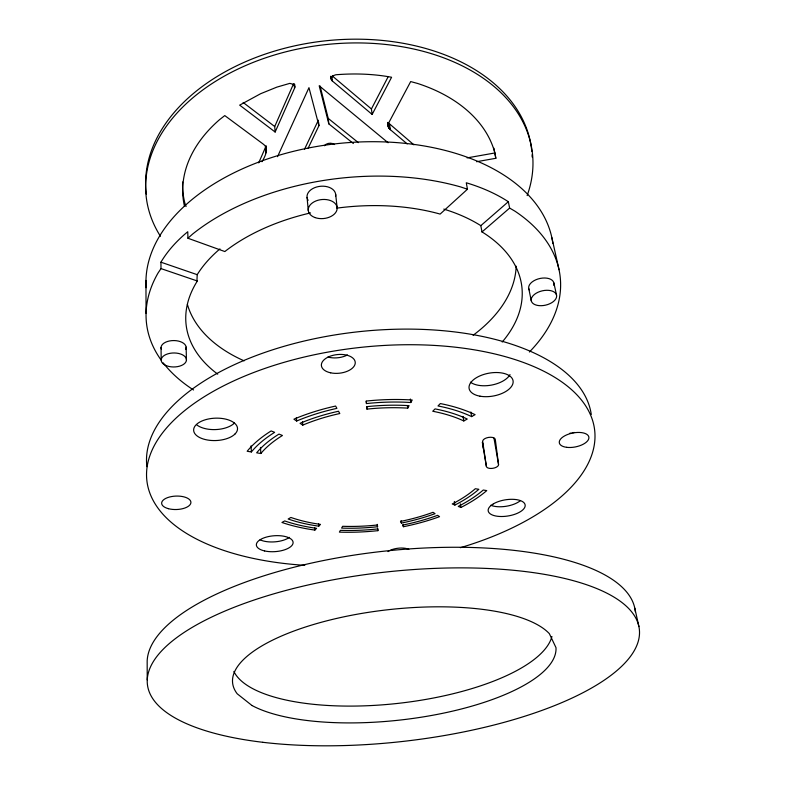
<?xml version="1.0" encoding="UTF-8"?>
<svg xmlns="http://www.w3.org/2000/svg" width="785" height="785" viewBox="0 0 785 785"><rect width="100%" height="100%" fill="white"/><g stroke="black" fill="none" stroke-linecap="round" stroke-linejoin="round"><path stroke-width="1.18" d="M294.826 86.792L293.286 84.319L289.832 83.367L276.86 87.125L260.649 93.709L239.67 105.131L275.142 132.027L294.571 88.195L294.62 84.564M261.994 161.71C264.947 156.814 269.598 148.12 262.946 143.881L224.775 115.591L219.564 119.654A157.805 106.103 -6.4 0 0 184.495 206.357M258.707 162.858L265.781 146.687L266.174 152.143M275.142 132.027L274.711 126.532L293.58 83.72M277.537 156.676L308.966 87.675L318.945 125.669L308.073 148.326M304.452 149.366L318.386 120.183M330.858 76.871L332.192 80.865L372.149 114.443L371.413 108.968L387.996 77.038M372.149 114.443L391.587 77.254C373.228 73.849 354.369 73.25 335.774 74.771L332.526 75.959L331.113 79.099M407.729 408.141L409.093 405.659A126.14 60.268 -6.4 0 0 366.742 406.659L366.968 409.122A121.744 58.159 -6.4 0 1 407.729 408.141L407.415 405.806M410.82 402.519L412.213 400.007A136.04 65.047 -6.4 0 0 366.242 401.066L366.467 403.568A131.644 62.918 -6.4 0 1 410.82 402.519L410.349 399.015M310.536 212.921A168.942 99.057 -6.4 0 0 225.629 250.925L224.883 251.563L187.929 238.238L187.762 231.732A175.241 105.053 -5.4 0 0 160.935 262.19L161.004 268.607L158.04 273.013A208.143 122.46 -6.4 0 0 161.072 359.991M219.937 248.914A163.27 96.614 -6.2 0 0 197.202 274.671L196.907 281.707A168.942 99.057 -6.4 0 0 217.73 374.16M324.323 145.735C326.786 142.89 331.525 142.36 334.587 144.538M314.873 530.071L316.6 528.334A131.644 62.918 -6.4 0 1 284.69 520.936L281.943 522.467A136.04 65.047 -6.4 0 0 314.873 530.071L314.677 527.677M318.759 526.156L320.496 524.4A121.744 58.159 -6.4 0 1 290.911 517.462L288.134 519.013A126.14 60.268 -6.4 0 0 318.759 526.156L318.553 523.752M529.414 352.004A208.143 122.46 -6.4 0 0 514.881 211.136L509.632 208.064L508.337 201.716A175.791 105.74 -7.2 0 0 466.28 182.777L467.458 189.224L440.1 214.109L439.05 213.775A168.942 99.057 -6.4 0 0 336.804 208.143M187.929 238.238L192.61 234.058A208.143 122.46 -6.4 0 1 460.775 186.977L467.458 189.224M234.44 423.066L233.273 424.106A21.852 11.294 -2.2 0 1 196.937 425.028M502.214 342.024A168.942 99.057 -6.4 0 0 482.834 232.419L481.99 231.958L480.822 225.658L508.337 201.716M481.99 231.958L509.632 208.064M463.798 420.966L467.261 419.033A126.14 60.268 -6.4 0 0 435.067 408.897L432.731 411.252A121.744 58.159 -6.4 0 1 463.798 420.966L463.062 416.393M471.608 416.609L475.111 414.657A136.04 65.047 -6.4 0 0 440.346 403.568L437.991 405.953A131.644 62.918 -6.4 0 1 471.608 416.609L470.863 412.017M467.095 157.893L494.766 152.987L495.845 158.295L476.534 161.72M251.386 451.964L247.167 451.267A136.04 65.047 -6.4 0 1 271.149 430.936L274.642 432.339A131.644 62.918 -6.4 0 0 251.386 451.964L251.053 445.851M260.836 453.514L256.646 452.817A126.14 60.268 -6.4 0 1 278.979 434.095L282.443 435.489A121.744 58.159 -6.4 0 0 260.836 453.514L260.483 447.421M161.004 268.607L197.398 281.02M160.935 262.19L197.202 274.671M454.898 505.059L452.219 503.97A121.744 58.159 -6.4 0 0 475.327 488.721L478.86 489.3A126.14 60.268 -6.4 0 1 454.898 505.059L454.358 501.458M460.893 507.473L458.234 506.404A131.644 62.918 -6.4 0 0 483.256 490.026L486.759 490.605A136.04 65.047 -6.4 0 1 460.893 507.473L460.344 503.882M296.661 421.025L293.914 419.19A136.04 65.047 -6.4 0 1 335.597 406.051L336.902 408.367A131.644 62.918 -6.4 0 0 296.661 421.025L296.387 417.512M302.765 425.117L300.056 423.311A126.14 60.268 -6.4 0 1 338.512 411.242L339.797 413.528A121.744 58.159 -6.4 0 0 302.765 425.117L302.49 421.614M243.164 102.482L274.711 126.532M388.114 142.752L319.201 85.791L328.817 123.873L353.368 143.527M320.064 86.016L328.218 118.398L358.352 142.644M495.845 158.295L495.021 153.536A157.805 106.103 -6.4 0 0 417.581 83.455L410.683 81.571L388.084 124.05L388.271 126.777L389.752 129.182L407.209 143.9M332.477 76.086L371.413 108.968M388.86 128.043L388.084 122.607L413.881 144.832M401.41 523.065L400.487 521.426A121.744 58.159 -6.4 0 0 433.035 512.301L435.057 513.655A126.14 60.268 -6.4 0 1 401.41 523.065L401.115 520.681M403.461 526.715L402.558 525.096A131.644 62.918 -6.4 0 0 437.559 515.333L439.551 516.667A136.04 65.047 -6.4 0 1 403.461 526.715L403.166 524.351M186.055 206.543L184.887 203.138A157.334 106.368 -6.4 0 1 182.63 182.002M551.835 237.58L559.028 269.706M634.79 608.189L638.911 626.577M553.867 282.914L556.555 295.16A12.952 7.35 -12.7 0 1 538.981 305.62A12.952 7.35 -12.7 0 1 536.204 293.207A12.952 7.35 -12.7 0 1 556.555 295.16M528.786 288.713L531.298 300.949M493.942 148.218L494.766 152.987M493.981 438.158L498.553 464.504A6.162 2.875 -9.2 0 1 492.862 468.302A6.162 2.875 -9.2 0 1 486.386 466.418L482.363 442.416M486.386 466.418L482.687 441.494A6.388 3.091 -9.4 0 1 488.564 437.412A6.388 3.091 -9.4 0 1 495.296 439.492L498.553 464.504M482.461 442.347L483.364 448.382M389.527 124.265L390.312 129.692M388.977 123.745L389.752 129.182M388.487 123.196L389.272 128.632M387.908 123.068L388.526 127.425M387.653 122.431L388.271 126.777M331.682 76.42L332.192 80.865M331.299 76.999L331.682 80.335M330.819 76.204L331.319 79.746M366.202 401.213L366.467 403.568M366.703 406.777L366.968 409.122M377.281 524.37L377.546 526.745A126.14 60.268 -6.4 0 1 341.622 528.099L342.613 526.293A121.744 58.159 -6.4 0 0 377.389 524.988L377.546 526.745M377.634 528.285L377.899 530.66A136.04 65.047 -6.4 0 1 339.405 532.122L340.386 530.346A131.644 62.918 -6.4 0 0 377.742 528.923L377.899 530.66M328.218 118.398L328.817 123.873M335.686 194.425L337.128 207.623M318.612 122.372L318.945 125.669M307.063 197.427L308.289 210.655M294.483 83.867L294.787 87.498M294.267 84.859L294.571 88.195M266.154 146.157L266.468 150.534M265.978 145.882L266.37 151.348M265.487 147.482L265.879 152.938M186.133 347.107L186.447 360.168A12.639 7.006 -0.6 0 1 167.068 365.938A12.639 7.006 -0.6 0 1 167.951 353.809A12.639 7.006 -0.6 0 1 186.447 360.168M161.053 347.529L161.19 359.893M145.951 280.431L146.059 313.401M147.227 679.898L147.168 661.009A245.489 87.508 -6.4 0 1 389.017 550.668A245.489 87.508 -6.4 0 1 635.31 611.643M160.464 236.295A194.337 131.056 -6.4 0 1 325.029 44.676A194.337 131.056 -6.4 0 1 527.137 195.583M532.063 154.733A193.944 131.262 -6.4 0 1 532.161 157.029M146.295 194.062A193.944 131.262 -6.4 0 1 324.617 40.918A193.944 131.262 -6.4 0 1 531.798 151.289M529.433 290.136A12.874 7.408 -12.8 0 1 540.257 278.41A12.874 7.408 -12.8 0 1 553.749 285.289M161.268 349.001A12.56 7.065 -0.4 0 1 174.005 340.562A12.56 7.065 -0.4 0 1 185.78 349.305M307.269 198.419A14.395 9.606 -5.5 0 1 320.996 186.231A14.395 9.606 -5.5 0 1 335.578 196.436M308.142 200.293A14.395 9.606 -5.5 0 1 307.632 199.38M193.542 389.978A208.143 122.46 -6.4 0 1 163.211 362.866M516.177 266.174A166.263 100.931 -6.4 0 1 473.1 335.283M244.135 360.845A166.263 100.931 -6.4 0 1 187.409 304.452M146.138 287.702A204.6 124.893 -6.4 0 1 336.981 143.655A204.6 124.893 -6.4 0 1 552.866 243.536M443.78 209.104A163.349 96.712 -6.5 0 1 480.822 225.658M551.933 636.488A161.347 57.069 -6.4 0 1 397.573 703.429A161.347 57.069 -6.4 0 1 233.881 671.45M304.766 565.328A225.305 108.516 -6.4 0 1 183.916 411.222A225.305 108.516 -6.4 0 1 542.533 370.599A225.305 108.516 -6.4 0 1 460.402 547.694M146.903 466.683A223.725 109.949 -6.4 0 1 354.555 332.183A223.725 109.949 -6.4 0 1 591.272 414.49M387.996 551.58A12.894 5.397 -6.7 0 1 408.828 549.333M574.267 432.447A14.935 7.173 -11.4 0 1 572.765 432.8M571.244 433.084A14.935 7.173 -11.4 0 1 569.724 433.291M347.441 354.957A16.868 9.489 -5.7 0 1 327.904 357.038M520.347 500.693A18.624 8.272 -9.2 0 1 490.782 505.265M510.014 374.612A22.206 11.726 -10 0 1 491.734 385.042A22.206 11.726 -10 0 1 470.421 382.177M289.41 537.362A18.32 8.036 -4.2 0 1 260.1 539.835M234.95 434.056L233.783 435.086A21.97 11.196 -2.3 0 1 196.191 435.184A21.97 11.196 -2.3 0 1 215.63 418.16A21.97 11.196 -2.3 0 1 234.95 434.056M493.392 503.852L492.107 504.677A18.712 8.184 -9.1 0 0 503.362 516.471A18.712 8.184 -9.1 0 0 524.302 503.106A18.712 8.184 -9.1 0 0 493.392 503.852M251.995 705.509L237.217 693.793A162.662 55.499 -6.4 0 1 351.847 615.214A162.662 55.499 -6.4 0 1 549.343 633.642L555.986 647.645A162.662 55.499 -6.4 0 1 435.675 714.703A162.662 55.499 -6.4 0 1 251.995 705.509M315.001 217.563A14.503 9.548 -5.5 0 0 337.148 208.624A14.503 9.548 -5.5 0 0 315.943 200.95A14.503 9.548 -5.5 0 0 315.001 217.563M262.808 742.296A247.52 85.123 -6.4 0 0 639.363 635.585A247.52 85.123 -6.4 0 0 277.91 592.655A247.52 85.123 -6.4 0 0 262.808 742.296M566.682 447.322A15.043 7.075 -11.2 0 0 588.917 437.696A15.043 7.075 -11.2 0 0 566.701 434.87A15.043 7.075 -11.2 0 0 566.682 447.322M168.422 508.68A14.64 6.722 -1.9 0 0 190.902 502.724A14.64 6.722 -1.9 0 0 169.521 497.013A14.64 6.722 -1.9 0 0 168.422 508.68M330.662 372.826A17.005 9.381 -5.7 0 0 355.232 362.209A17.005 9.381 -5.7 0 0 329.052 356.655A17.005 9.381 -5.7 0 0 330.662 372.826M480.008 396.189A22.323 11.628 -10 0 0 513.154 381.824A22.323 11.628 -10 0 0 480.057 375.829A22.323 11.628 -10 0 0 480.008 396.189M264.623 550.942A18.408 7.948 -4.2 0 0 293.07 543.063A18.408 7.948 -4.2 0 0 266.517 537.048A18.408 7.948 -4.2 0 0 264.623 550.942"/></g></svg>
